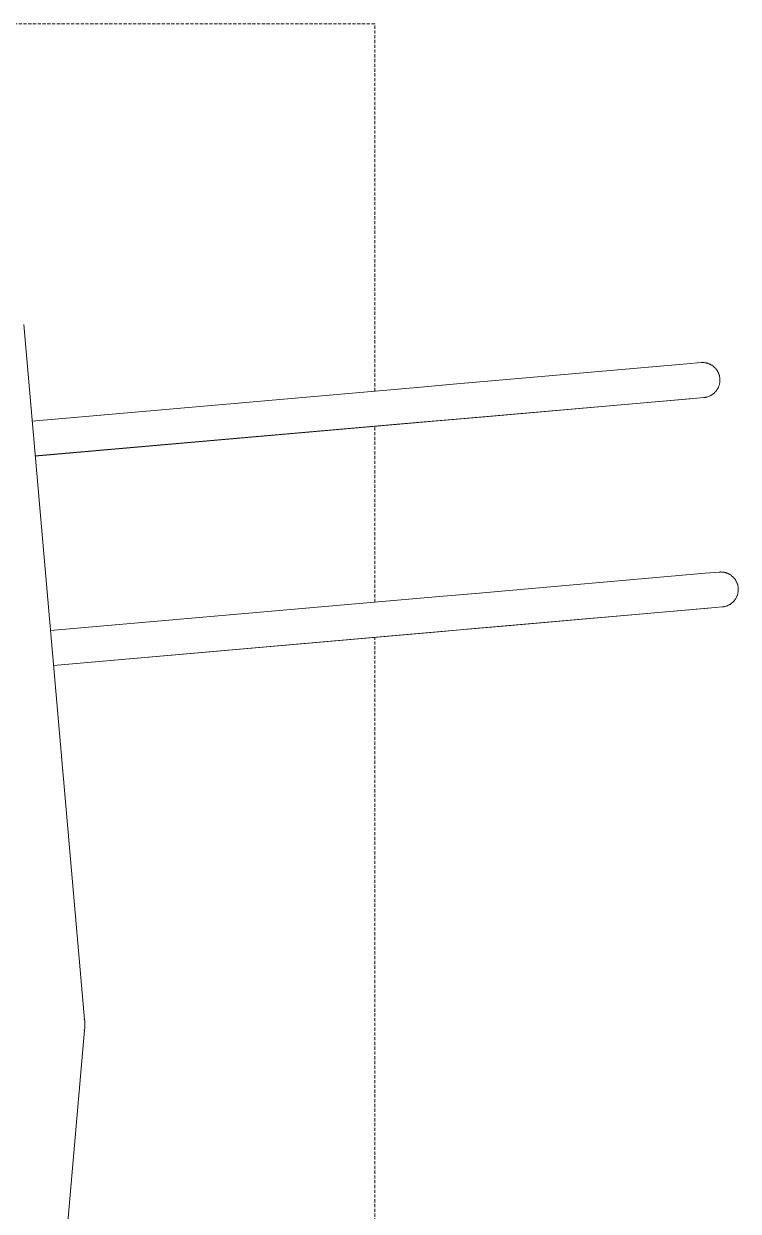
# Model space of a CAD drawing. Header units: millimetres. Extents: x -219 to 4970, y -9 to 3393.
# Drawn here: x 2868.2 to 3153.7, y 1570.5 to 2045 of the extents above; entities that cross this region are included whole.
import ezdxf

# ---------------------------------------------------------------- set-up
doc = ezdxf.new("R2010")
doc.units = ezdxf.units.MM
doc.linetypes.add('HIDDEN', pattern=[1.905, 1.27, -0.635])
doc.layers.add('ZANO_R', color=7, linetype='Continuous', lineweight=0)
doc.layers.add('ZANO_R_przerywana', color=7, linetype='HIDDEN', lineweight=0)

msp = doc.modelspace()

# ---------------------------------------------------------------- linework, layer by layer
at = {"layer": 'ZANO_R'}
for p, q in [((2892.55, 1647.13), (2868.25, 1924.9)), ((3039.77, 1900.98), (3133.2, 1909.14)), ((3133.2, 1909.14), (3138.89, 1909.63)), ((3138.89, 1909.63), (3139.07, 1909.64)), ((3139.07, 1909.64), (3139.19, 1909.65)), ((3139.19, 1909.65), (3139.3, 1909.65)), ((3139.3, 1909.65), (3139.48, 1909.65)), ((3139.48, 1909.65), (3139.71, 1909.64)), ((3139.71, 1909.64), (3139.92, 1909.63)), ((3139.92, 1909.63), (3140.13, 1909.61)), ((3140.13, 1909.61), (3140.33, 1909.59)), ((3140.33, 1909.59), (3140.54, 1909.56)), ((3140.54, 1909.56), (3140.69, 1909.53)), ((3140.69, 1909.53), (3140.85, 1909.5)), ((3140.85, 1909.5), (3141, 1909.47)), ((3141, 1909.47), (3141.16, 1909.43)), ((3141.16, 1909.43), (3141.31, 1909.39)), ((3141.31, 1909.39), (3141.46, 1909.34)), ((3141.46, 1909.34), (3141.61, 1909.29)), ((3141.61, 1909.29), (3141.76, 1909.24)), ((3141.76, 1909.24), (3141.91, 1909.19)), ((3141.91, 1909.19), (3142.06, 1909.13)), ((3142.06, 1909.13), (3142.2, 1909.07)), ((3142.2, 1909.07), (3142.35, 1909)), ((3142.35, 1909), (3142.49, 1908.93)), ((3142.49, 1908.93), (3142.63, 1908.86)), ((3142.63, 1908.86), (3142.77, 1908.79)), ((3142.77, 1908.79), (3142.91, 1908.71)), ((3142.91, 1908.71), (3143.12, 1908.59)), ((3143.12, 1908.59), (3143.32, 1908.45)), ((3143.32, 1908.45), (3143.51, 1908.32)), ((3143.51, 1908.32), (3143.71, 1908.17)), ((3143.71, 1908.17), (3143.89, 1908.02)), ((3143.89, 1908.02), (3144.07, 1907.86)), ((3144.07, 1907.86), (3144.25, 1907.7)), ((3144.25, 1907.7), (3144.42, 1907.53)), ((3144.42, 1907.53), (3144.57, 1907.37)), ((3144.57, 1907.37), (3144.72, 1907.2)), ((3144.72, 1907.2), (3144.86, 1907.03)), ((3144.86, 1907.03), (3145, 1906.86)), ((3145, 1906.86), (3145.13, 1906.67)), ((3145.13, 1906.67), (3145.26, 1906.49)), ((3145.26, 1906.49), (3145.38, 1906.3)), ((3145.38, 1906.3), (3145.49, 1906.1)), ((3145.49, 1906.1), (3145.6, 1905.91)), ((3145.6, 1905.91), (3145.7, 1905.71)), ((3145.7, 1905.71), (3145.79, 1905.5)), ((3145.79, 1905.5), (3145.88, 1905.3)), ((3145.88, 1905.3), (3145.96, 1905.09)), ((3145.96, 1905.09), (3146.04, 1904.88)), ((3146.04, 1904.88), (3146.11, 1904.67)), ((3146.11, 1904.67), (3146.17, 1904.45)), ((3146.17, 1904.45), (3146.22, 1904.22)), ((3146.22, 1904.22), (3146.27, 1903.98)), ((3146.27, 1903.98), (3146.32, 1903.74)), ((3146.32, 1903.74), (3146.35, 1903.5)), ((3146.35, 1903.5), (3146.38, 1903.26)), ((3146.38, 1903.26), (3146.39, 1903.02)), ((3146.39, 1903.02), (3146.4, 1902.78)), ((3146.4, 1902.78), (3146.4, 1902.53)), ((2871.63, 1886.27), (3025.44, 1899.72)), ((3025.44, 1899.72), (3039.77, 1900.98)), ((3144.75, 1898.13), (3144.59, 1897.95)), ((3144.9, 1898.31), (3144.75, 1898.13)), ((3145.04, 1898.5), (3144.9, 1898.31)), ((3145.18, 1898.7), (3145.04, 1898.5)), ((3145.31, 1898.9), (3145.18, 1898.7)), ((3145.44, 1899.11), (3145.31, 1898.9)), ((3145.56, 1899.31), (3145.44, 1899.11)), ((3145.67, 1899.53), (3145.56, 1899.31)), ((3145.77, 1899.74), (3145.67, 1899.53)), ((3145.87, 1899.96), (3145.77, 1899.74)), ((3145.95, 1900.19), (3145.87, 1899.96)), ((3146.03, 1900.41), (3145.95, 1900.19)), ((3146.11, 1900.64), (3146.03, 1900.41)), ((3146.17, 1900.87), (3146.11, 1900.64)), ((3146.23, 1901.1), (3146.17, 1900.87)), ((3146.28, 1901.34), (3146.23, 1901.1)), ((3146.32, 1901.57), (3146.28, 1901.34)), ((3146.35, 1901.81), (3146.32, 1901.57)), ((3146.38, 1902.05), (3146.35, 1901.81)), ((3146.39, 1902.29), (3146.38, 1902.05)), ((3146.4, 1902.53), (3146.39, 1902.29)), ((3134.42, 1895.19), (3040.99, 1887.03)), ((3137.14, 1895.42), (3052.45, 1887.98)), ((3139.97, 1895.67), (3134.42, 1895.19)), ((3139.83, 1895.66), (3139.79, 1895.66)), ((3139.81, 1895.66), (3139.84, 1895.66)), ((3140.21, 1895.7), (3139.97, 1895.67)), ((3140.44, 1895.73), (3140.21, 1895.7)), ((3140.68, 1895.77), (3140.44, 1895.73)), ((3140.91, 1895.82), (3140.68, 1895.77)), ((3141.15, 1895.87), (3140.91, 1895.82)), ((3141.38, 1895.94), (3141.15, 1895.87)), ((3141.61, 1896.01), (3141.38, 1895.94)), ((3141.83, 1896.09), (3141.61, 1896.01)), ((3142.06, 1896.17), (3141.83, 1896.09)), ((3142.28, 1896.27), (3142.06, 1896.17)), ((3142.49, 1896.37), (3142.28, 1896.27)), ((3142.71, 1896.48), (3142.49, 1896.37)), ((3142.92, 1896.6), (3142.71, 1896.48)), ((3143.12, 1896.72), (3142.92, 1896.6)), ((3143.32, 1896.85), (3143.12, 1896.72)), ((3143.52, 1896.99), (3143.32, 1896.85)), ((3143.71, 1897.13), (3143.52, 1896.99)), ((3143.9, 1897.28), (3143.71, 1897.13)), ((3144.08, 1897.44), (3143.9, 1897.28)), ((3144.25, 1897.6), (3144.08, 1897.44)), ((3144.42, 1897.77), (3144.25, 1897.6)), ((3144.59, 1897.95), (3144.42, 1897.77)), ((3033.72, 1886.34), (2872.85, 1872.27)), ((3026.66, 1885.78), (2872.85, 1872.32)), ((3040.99, 1887.03), (3026.66, 1885.78)), ((3052.45, 1887.98), (3033.72, 1886.34)), ((3047.09, 1817.3), (3140.52, 1825.46)), ((3140.52, 1825.46), (3146.21, 1825.95)), ((3146.21, 1825.95), (3146.39, 1825.96)), ((3146.39, 1825.96), (3146.51, 1825.97)), ((3146.51, 1825.97), (3146.63, 1825.97)), ((3146.63, 1825.97), (3146.8, 1825.97)), ((3146.8, 1825.97), (3147.03, 1825.96)), ((3147.03, 1825.96), (3147.24, 1825.95)), ((3147.24, 1825.95), (3147.45, 1825.93)), ((3147.45, 1825.93), (3147.65, 1825.91)), ((3147.65, 1825.91), (3147.86, 1825.88)), ((3147.86, 1825.88), (3148.02, 1825.85)), ((3148.02, 1825.85), (3148.17, 1825.82)), ((3148.17, 1825.82), (3148.33, 1825.78)), ((3148.33, 1825.78), (3148.48, 1825.75)), ((3148.48, 1825.75), (3148.63, 1825.71)), ((3148.63, 1825.71), (3148.78, 1825.66)), ((3148.78, 1825.66), (3148.93, 1825.61)), ((3148.93, 1825.61), (3149.08, 1825.56)), ((3149.08, 1825.56), (3149.23, 1825.51)), ((3149.23, 1825.51), (3149.38, 1825.45)), ((3149.38, 1825.45), (3149.53, 1825.39)), ((3149.53, 1825.39), (3149.67, 1825.32)), ((3149.67, 1825.32), (3149.81, 1825.25)), ((3149.81, 1825.25), (3149.95, 1825.18)), ((3149.95, 1825.18), (3150.09, 1825.11)), ((3150.09, 1825.11), (3150.23, 1825.03)), ((3150.23, 1825.03), (3150.44, 1824.9)), ((3150.44, 1824.9), (3150.64, 1824.77)), ((3150.64, 1824.77), (3150.83, 1824.64)), ((3150.83, 1824.64), (3151.03, 1824.49)), ((3151.03, 1824.49), (3151.21, 1824.34)), ((3151.21, 1824.34), (3151.4, 1824.18)), ((3151.4, 1824.18), (3151.57, 1824.02)), ((3151.57, 1824.02), (3151.74, 1823.85)), ((3151.74, 1823.85), (3151.89, 1823.69)), ((3151.89, 1823.69), (3152.04, 1823.52)), ((3152.04, 1823.52), (3152.18, 1823.35)), ((3152.18, 1823.35), (3152.32, 1823.17)), ((3152.32, 1823.17), (3152.45, 1822.99)), ((3152.45, 1822.99), (3152.58, 1822.81)), ((3152.58, 1822.81), (3152.7, 1822.62)), ((3152.7, 1822.62), (3152.81, 1822.42)), ((3152.81, 1822.42), (3152.92, 1822.23)), ((3152.92, 1822.23), (3153.02, 1822.03)), ((3153.02, 1822.03), (3153.12, 1821.82)), ((3153.12, 1821.82), (3153.2, 1821.62)), ((3153.2, 1821.62), (3153.28, 1821.41)), ((3153.28, 1821.41), (3153.36, 1821.2)), ((3153.36, 1821.2), (3153.43, 1820.99)), ((3153.43, 1820.99), (3153.49, 1820.77)), ((3153.49, 1820.77), (3153.55, 1820.54)), ((3153.55, 1817.42), (3153.49, 1817.19)), ((3153.55, 1820.54), (3153.6, 1820.3)), ((3153.6, 1817.66), (3153.55, 1817.42)), ((3153.6, 1820.3), (3153.64, 1820.06)), ((3153.64, 1817.89), (3153.6, 1817.66)), ((3153.64, 1820.06), (3153.67, 1819.82)), ((3153.67, 1818.13), (3153.64, 1817.89)), ((3153.67, 1819.82), (3153.7, 1819.58)), ((3153.7, 1818.37), (3153.67, 1818.13)), ((3153.7, 1819.58), (3153.71, 1819.34)), ((3153.71, 1818.61), (3153.7, 1818.37)), ((3153.71, 1819.34), (3153.72, 1819.1)), ((3153.72, 1818.85), (3153.71, 1818.61)), ((3153.72, 1819.1), (3153.72, 1818.85)), ((2878.95, 1802.59), (3032.76, 1816.04)), ((3032.76, 1816.04), (3047.09, 1817.3)), ((3149.82, 1812.69), (3149.6, 1812.59)), ((3150.03, 1812.8), (3149.82, 1812.69)), ((3150.24, 1812.92), (3150.03, 1812.8)), ((3150.44, 1813.04), (3150.24, 1812.92)), ((3150.64, 1813.17), (3150.44, 1813.04)), ((3150.84, 1813.31), (3150.64, 1813.17)), ((3151.03, 1813.45), (3150.84, 1813.31)), ((3151.22, 1813.6), (3151.03, 1813.45)), ((3151.4, 1813.76), (3151.22, 1813.6)), ((3151.57, 1813.92), (3151.4, 1813.76)), ((3151.74, 1814.09), (3151.57, 1813.92)), ((3151.91, 1814.27), (3151.74, 1814.09)), ((3152.07, 1814.45), (3151.91, 1814.27)), ((3152.22, 1814.63), (3152.07, 1814.45)), ((3152.36, 1814.82), (3152.22, 1814.63)), ((3152.5, 1815.02), (3152.36, 1814.82)), ((3152.63, 1815.22), (3152.5, 1815.02)), ((3152.76, 1815.42), (3152.63, 1815.22)), ((3152.88, 1815.63), (3152.76, 1815.42)), ((3152.99, 1815.85), (3152.88, 1815.63)), ((3153.09, 1816.06), (3152.99, 1815.85)), ((3153.19, 1816.28), (3153.09, 1816.06)), ((3153.27, 1816.51), (3153.19, 1816.28)), ((3153.36, 1816.73), (3153.27, 1816.51)), ((3153.43, 1816.96), (3153.36, 1816.73)), ((3153.49, 1817.19), (3153.43, 1816.96)), ((3141.74, 1811.51), (3048.31, 1803.35)), ((3144.46, 1811.74), (3059.77, 1804.3)), ((3147.29, 1811.99), (3141.74, 1811.51)), ((3147.15, 1811.98), (3147.12, 1811.98)), ((3147.13, 1811.98), (3147.16, 1811.98)), ((3147.53, 1812.02), (3147.29, 1811.99)), ((3147.76, 1812.05), (3147.53, 1812.02)), ((3148, 1812.09), (3147.76, 1812.05)), ((3148.24, 1812.14), (3148, 1812.09)), ((3148.47, 1812.19), (3148.24, 1812.14)), ((3148.7, 1812.26), (3148.47, 1812.19)), ((3148.93, 1812.33), (3148.7, 1812.26)), ((3149.15, 1812.41), (3148.93, 1812.33)), ((3149.38, 1812.49), (3149.15, 1812.41)), ((3149.6, 1812.59), (3149.38, 1812.49)), ((3048.31, 1803.35), (3033.98, 1802.1)), ((3059.77, 1804.3), (3041.04, 1802.66)), ((3041.04, 1802.66), (2880.17, 1788.58)), ((3033.98, 1802.1), (2880.17, 1788.64)), ((2892.29, 1647.15), (2892.55, 1647.12)), ((2892.55, 1647.12), (2892.6, 1646.43)), ((2868.25, 1365.16), (2892.55, 1642.93)), ((2892.55, 1642.94), (2892.29, 1642.91)), ((2892.6, 1643.63), (2892.55, 1642.94)), ((2892.6, 1646.43), (2892.63, 1645.73)), ((2892.63, 1644.33), (2892.6, 1643.63)), ((2892.63, 1645.73), (2892.64, 1645.03)), ((2892.64, 1645.03), (2892.63, 1644.33))]:
    msp.add_line(p, q, dxfattribs=at)
at = {"layer": 'ZANO_R_przerywana'}
for p, q in [((3008.46, 2045.03), (2658.46, 2045.03)), ((3008.46, 1898.24), (3008.46, 2045.03)), ((3008.46, 1813.92), (3008.46, 1884.13)), ((3008.46, 1490.25), (3008.46, 1799.81))]:
    msp.add_line(p, q, dxfattribs=at)

doc.saveas('drawing.dxf')
